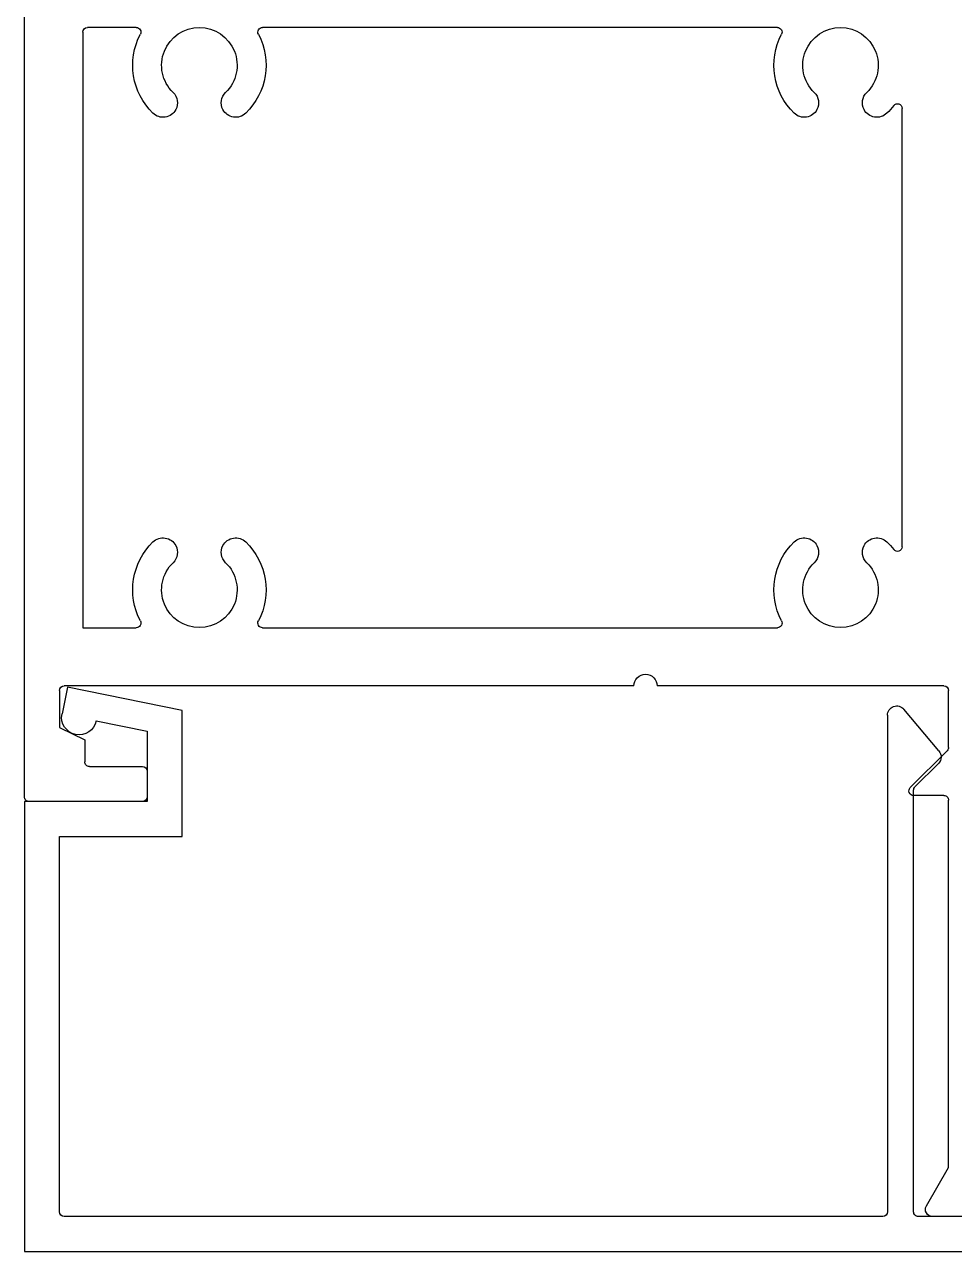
# Model space of a CAD drawing. Extents: x -87 to 44, y -173 to 76.
# Drawn here: x -3.168 to -1.173, y -3.868 to -1.237 of the extents above; entities that cross this region are included whole.
import ezdxf

# ---------------------------------------------------------------- set-up
doc = ezdxf.new("R2010")
doc.units = 0
doc.header["$MEASUREMENT"] = 0
doc.layers.get('0').update_dxf_attribs({"linetype": 'CONTINUOUS'})
doc.layers.add('FRAME', color=1, linetype='CONTINUOUS')

# ---------------------------------------------------------------- blocks, each defined once
blk = doc.blocks.new('3921-2_Block_Frame_Component')
for p, q in [((0.06250000000011369, -1.899999528038678), (0.0625, -0.009999999999990905)), ((-1.552245348796195, -0.2499999999294733), (-0.4479726511953039, -0.2499999999295159)), ((-0.1770273487965177, -0.2499999999295728), (-0.07249314521994066, -0.2499999999295159)), ((-0.06249999999602451, -0.2601066833678249), (-0.06249999999602451, -1.537213371504999)), ((-1.819727747741243, -1.363788640667936), (-1.819727747740789, -0.4234247307669481)), ((-0.4479726511951903, -1.537213371504977), (-1.552245348796422, -1.537213371504935)), ((-0.06249999999602451, -1.537213371504999), (-0.1770273487965177, -1.537213371504977)), ((-1.919500145708753, -1.793929100304536), (-1.919500145708753, -1.672213371551983)), ((-1.909500145708755, -1.662213371551983), (-1.294500145708724, -1.662213371551847)), ((-1.24450014570877, -1.662213371552117), (-0.02249999999982322, -1.662213371561947)), ((-0.01249999999990337, -1.672213371561947), (-0.01249999999990337, -1.751589558311095)), ((-0.01249999999990337, -1.751589558311095), (-0.06650198855822964, -1.777626080257122)), ((-0.06650198855822964, -1.777626080257122), (-0.06650198855813727, -1.82499952804917)), ((-1.837429077896886, -1.880142303740264), (-1.916571213520626, -1.801000168116396)), ((-0.07650198855813528, -1.834999528049189), (-0.1905000000007178, -1.834999528049202)), ((-0.2005000000007158, -1.844999528049201), (-0.2005000000007158, -1.899999528037911)), ((-1.919500145708753, -2.694966679006072), (-1.919500145708753, -1.907213371552119)), ((-1.909500145708748, -1.89721337155212), (-1.844500145708807, -1.897213371552144)), ((-0.1905000000007462, -1.909999528037911), (0.05250000000008725, -1.909999528038679)), ((-1.919499601180064, -2.694966679006072), (-1.919500145708753, -2.694966679006072)), ((-1.871848966085167, -2.777500000003315), (-1.919499601180064, -2.694966679006072)), ((-2.05949960118312, -2.800000000004176), (-1.884839490842865, -2.800000000002171)), ((-1.919473567188106, -2.800000000002363), (-1.919500145708753, -2.800000000002569))]:
    blk.add_line(p, q)
for centre, radius, start, end in [((-1.68771799999616, -0.3311066857172467), 0.08100000000004462, 314.0684593829759, 225.9315406170311), ((-1.552245348796307, -0.2599999999295699), 0.01000000000009643, 89.9999999993537, 207.694016529666), ((-0.4479726511952844, -0.2599999999295539), 0.01000000000003798, 332.305983469319, 90.00000000011195), ((-0.3124999999962519, -0.3311066857172396), 0.08100000000004709, 314.0684593829706, 225.9315406170294), ((-0.1770273487827616, -0.2599999999066842), 0.00999999997711146, 90.0000000788167, 207.6940166095426), ((-0.0724999999960172, -0.2601066833678232), 0.009999999999991812, 359.9999999999898, 89.96072502305496), ((-1.687718000003096, -0.3311066857525828), 0.1429999999794103, 314.0684593948118, 27.69401654247235), ((-0.3124999999898712, -0.331106685753241), 0.1429999999785636, 152.3059834571033, 225.9315406051719), ((-0.3124999999971561, -0.3311066857149383), 0.1430000000022703, 314.0684593825796, 27.69401653023438), ((-1.765615945608029, -0.4115797251121993), 0.03100000000000627, 332.0000000003162, 45.93154061742872), ((-1.609820054384167, -0.4115797251120279), 0.03099999999996925, 134.0684593829381, 207.9999999999895), ((-0.3903979456082691, -0.411579725112035), 0.0309999999999938, 332.0000000000343, 45.93154061703444), ((-0.2346020543842577, -0.4115797251120288), 0.03099999999997298, 134.0684593829428, 207.9999999999843), ((-1.809727747762715, -0.4234247307743386), 0.009999999978074214, 37.11278277722467, 179.9999999576553), ((-1.68771799999523, -0.3311066857182245), 0.1429999999999246, 217.1127828190169, 225.9315406164982), ((-1.765615945608028, -0.4115797251118991), 0.0310000000001463, 225.9315406170518, 331.9999999998255), ((-1.609820054384166, -0.4115797251119888), 0.03099999999998862, 208.0000000000526, 314.0684593829236), ((-0.3903979456082549, -0.4115797251119577), 0.03100000000001785, 225.9315406171603, 331.999999999896), ((-0.234602054384256, -0.4115797251119977), 0.03099999999998916, 208.0000000000334, 314.0684593829097), ((-1.809727747741161, -1.363788640667924), 0.01000000000008268, 180.0000000000713, 322.8872171807206), ((-1.687717999805868, -1.456106685502618), 0.1429999999781342, 134.0684594975486, 142.8872172952396), ((-1.765615945608026, -1.375633646322573), 0.03100000000014819, 28.00000000018763, 134.0684593829505), ((-1.765615945608038, -1.375633646322277), 0.03100000000001897, 314.0684593825704, 27.99999999969492), ((-1.609820054384162, -1.37563364632245), 0.030999999999973, 152.0000000000158, 225.9315406170571), ((-1.609820054384158, -1.375633646322478), 0.03099999999998967, 45.93154061709838, 151.9999999999747), ((-1.687717999997067, -1.456106685719529), 0.143000000002271, 332.3059834697703, 45.93154061741738), ((-0.3124999999898854, -1.456106685681233), 0.1429999999785498, 134.0684593948255, 207.6940165428987), ((-0.3903979456081803, -1.375633646322539), 0.03100000000008372, 28.0000000001803, 134.068459382916), ((-0.390397945608246, -1.375633646322344), 0.03100000000004956, 314.0684593828059, 27.99999999980442), ((-0.2346020543842577, -1.37563364632245), 0.030999999999973, 152.0000000000158, 225.9315406170571), ((-0.2346020543842542, -1.375633646322478), 0.03099999999999029, 45.93154061709721, 151.9999999999739), ((-0.3124999999971614, -1.456106685719548), 0.1430000000022847, 332.305983469759, 45.93154061742285), ((-1.687717999996156, -1.45610668571724), 0.08100000000004709, 134.0684593829706, 45.9315406170294), ((-0.3124999999962519, -1.45610668571724), 0.08100000000004709, 134.0684593829706, 45.9315406170294), ((-1.552245348782561, -1.527213371527744), 0.009999999977190477, 152.3059833908852, 269.9999999205829), ((-0.4479726511952844, -1.527213371504932), 0.01000000000004455, 270.0000000005394, 27.69401653075311), ((-0.1770273487826621, -1.527213371527792), 0.009999999977185148, 152.30598339088, 269.9999999206133), ((-1.269500145708747, -1.662213371551985), 0.02499999999997726, 359.9999999996987, 179.9999999996824), ((-1.909500145708753, -1.672213371551983), 0.009999999999999787, 90.00000000001017, 180), ((-0.02249999999990315, -1.672213371561947), 0.009999999999999787, 0, 89.999999999542), ((-1.909500145708754, -1.793929100304538), 0.009999999999999102, 179.9999999999847, 224.9999999999388), ((-0.190500000000716, -1.844999528049201), 0.009999999999999787, 90.00000000001017, 180), ((-0.07650198855813706, -1.82499952804919), 0.009999999999999787, 270.0000000000102, 1.170444122778574e-10), ((-1.844500145708806, -1.887213371552115), 0.0100000000000291, 269.9999999999949, 44.99999999971933), ((-1.909500145708752, -1.90721337155212), 0.01000000000000068, 89.99999999997456, 179.9999999999949), ((-0.190500000000716, -1.899999528037911), 0.009999999999999787, 180.000000000005, 269.999999999827), ((0.05250000000011568, -1.899999528038681), 0.00999999999999801, 269.9999999998371, 1.526666247102488e-11), ((-1.884839347142247, -2.785000000002831), 0.01500000000002898, 269.999451104073, 29.99999999780204)]:
    blk.add_arc(centre, radius, start, end)
blk = doc.blocks.new('3912_Frame_Snap-In')
for p, q in [((-0.328000000000932, 0.195000000000789), (-0.08200000000095109, 0.2449995280364448)), ((-0.08200000000095109, 0.2449995280364448), (-0.07038817532650476, 0.1878688113652487)), ((-1.951343454291382, 0.1084633169667111), (-1.876320404361207, 0.1978723062483727)), ((-1.840999515498828, 0.1850165540546431), (-1.840999515498713, -0.8800004719635339)), ((-0.328000000000932, -0.07499999999920703), (-0.328000000000932, 0.195000000000789)), ((-0.1438730232704781, 0.1729330076458524), (-0.2530000000005455, 0.1507529371886847)), ((-0.2530000000005455, 0.1507529371886847), (-0.2530000000008865, 8.100187187665142e-13)), ((-1.899928447686936, 0.03122917578333251), (-1.95016470105275, 0.08146542914926691)), ((-1.896999515498867, -0.8800004719637577), (-1.896999515498867, 0.02415810797146811)), ((-0.2530000000008865, 8.100187187665142e-13), (0.01000000000005663, -4.263256414560601e-14)), ((0.01000000000005663, -4.263256414560601e-14), (0.009999999999488196, -0.965000471963549)), ((-0.06500000000067097, -0.07499999999922125), (-0.328000000000932, -0.07499999999920703)), ((-0.06500000000067097, -0.880000471963541), (-0.06500000000067097, -0.07499999999922125)), ((-2.111999601183177, -0.8900004719636456), (-1.906999515498858, -0.8900004719637593)), ((-1.830999515498722, -0.8900004719635355), (-0.07500000000066187, -0.8900004719635319)), ((-2.14199960118315, -0.9650004719635632), (-2.14199960118315, -0.9200004719636468)), ((0.009999999999488196, -0.965000471963549), (-2.14199960118315, -0.9650004719635632))]:
    blk.add_line(p, q)
for centre, radius, start, end in [((-1.860999515498827, 0.1850165540546416), 0.01999999999999981, 4.37326268701238e-12, 139.9999999999983), ((-0.1071243959201436, 0.1804021703429015), 0.03750000004704997, 191.4888756380517, 11.48887563805157), ((-1.936022565429003, 0.09560756477298067), 0.01999999999999951, 140.0000000000003, 224.9999999999318), ((-1.906999515498833, 0.024158107971546), 0.009999999999966036, 359.9999999995537, 44.99999999955489), ((-2.111999601183175, -0.9200004719636201), 0.02999999999997449, 90.00000000000337, 180.0000000000509), ((-1.90699951549886, -0.8800004719637657), 0.00999999999999357, 270.0000000000152, 4.57999874131041e-11), ((-1.830999515498717, -0.8800004719635393), 0.009999999999996234, 179.9999999999695, 269.9999999999695), ((-0.07500000000066187, -0.880000471963541), 0.009999999999990905, 270, 0)]:
    blk.add_arc(centre, radius, start, end)
blk = doc.blocks.new('3921_Block_Frame_Assembly')
for name, p in [('3921-2_Block_Frame_Component', (4.437499999999886, 0.009999999999990905)), ('3912_Frame_Snap-In', (4.489999999999974, -1.899999528038688))]:
    blk.add_blockref(name, p)

msp = doc.modelspace()

# ---------------------------------------------------------------- block references
at = {"layer": 'FRAME', "xscale": -1}
msp.add_blockref('3921_Block_Frame_Assembly', (1.332353061360471, -1.00345757358772), dxfattribs=at)

doc.saveas('drawing.dxf')
